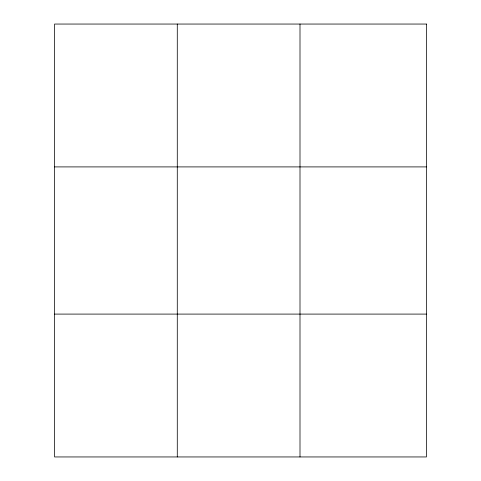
<?xml version="1.0" encoding="UTF-8"?>
<svg xmlns="http://www.w3.org/2000/svg" width="481" height="481" viewBox="0 0 481 481"><rect width="100%" height="100%" fill="white"/><g stroke="black" fill="none" stroke-linecap="round" stroke-linejoin="round"><path stroke-width="0.72" d="M177.285 24.05L177.285 456.95M300 24.05L300 456.95M54.569 166.907L426.431 166.907M54.569 314.093L426.431 314.093M426.431 24.05L426.431 456.95L54.569 456.95L54.569 24.05L426.431 24.05"/></g></svg>
